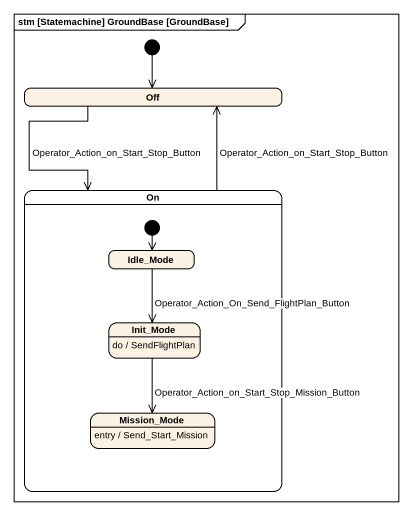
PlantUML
@startuml
mainframe stm [Statemachine] GroundBase [GroundBase]
hide empty description
state Off
state "On" as On_ {
  state Idle_Mode
  state Init_Mode
  Init_Mode : do / SendFlightPlan
  state Mission_Mode
  Mission_Mode : entry / Send_Start_Mission
  [*] --> Idle_Mode
}
[*] --> Off
Off --> On_ : Operator_Action_on_Start_Stop_Button
On_ -up-> Off : Operator_Action_on_Start_Stop_Button
Idle_Mode --> Init_Mode : Operator_Action_On_Send_FlightPlan_Button
Init_Mode --> Mission_Mode : Operator_Action_on_Start_Stop_Mission_Button
@enduml
